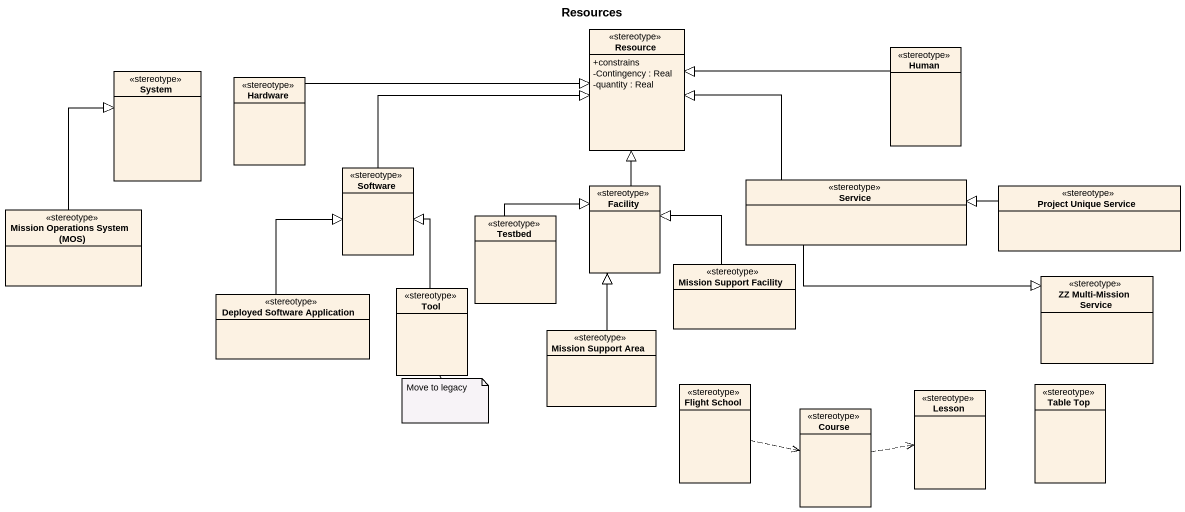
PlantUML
@startuml
title Resources
hide circle
hide empty members
skinparam classAttributeIconSize 0
class Resource <<stereotype>> {
  +constrains
  -Contingency : Real
  -quantity : Real
}
class Human <<stereotype>>
class System <<stereotype>>
class Hardware <<stereotype>>
class Software <<stereotype>>
class "Mission Operations System (MOS)" as Mission_Operations_System <<stereotype>>
class Testbed <<stereotype>>
class Facility <<stereotype>>
class Service <<stereotype>>
class "Project Unique Service" as Project_Unique_Service <<stereotype>>
class "Deployed Software Application" as Deployed_Software <<stereotype>>
class Tool <<stereotype>>
class "Mission Support Facility" as Mission_Support_Facility <<stereotype>>
class "ZZ Multi-Mission Service" as ZZ_Multi_Mission_Service <<stereotype>>
class "Mission Support Area" as Mission_Support_Area <<stereotype>>
class "Flight School" as Flight_School <<stereotype>>
class Course <<stereotype>>
class Lesson <<stereotype>>
class "Table Top" as Table_Top <<stereotype>>
Human -left-|> Resource
Hardware -right-|> Resource
Software -right-|> Resource
Mission_Operations_System -up-|> System
Testbed -right-|> Facility
Facility -up-|> Resource
Service -left-|> Resource
Service -right-|> ZZ_Multi_Mission_Service
Project_Unique_Service -left-|> Service
Deployed_Software -up-|> Software
Tool -up-|> Software
Mission_Support_Facility -up-|> Facility
Mission_Support_Area -up-|> Facility
Flight_School .right.> Course
Course .right.> Lesson
note bottom of Tool : Move to legacy
@enduml
